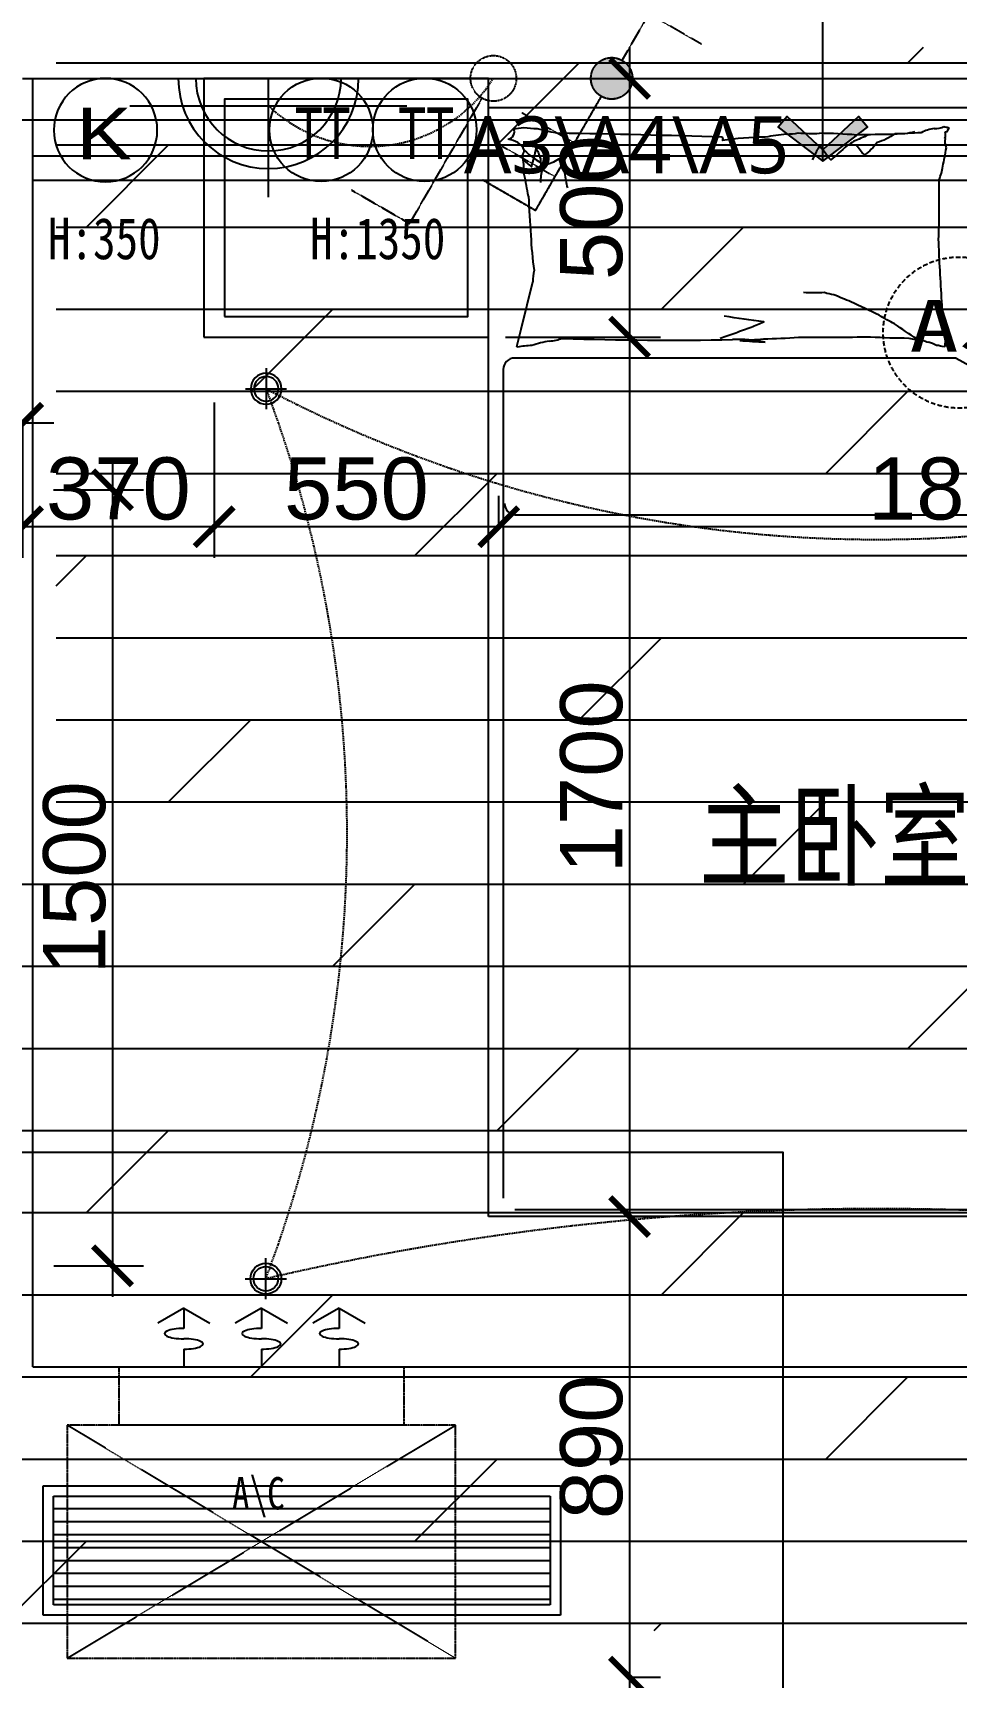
# Model space of a CAD drawing. Header units: millimetres. Extents: x 148889 to 229003, y -70503 to 111106.
# Drawn here: x 212237 to 214021, y 63377 to 66555 of the extents above; entities that cross this region are included whole.
import ezdxf
from ezdxf.enums import TextEntityAlignment as Align

# ---------------------------------------------------------------- set-up
doc = ezdxf.new("R2010")
doc.units = ezdxf.units.MM
doc.header["$PDMODE"] = 3
doc.linetypes.add('DASHED2', pattern=[0.375, 0.25, -0.125])
for name, color, linetype in [('AXIS_TEXT', 7, 'Continuous'), ('C-天花标高', 1, 'Continuous'), ('C-灯具1', 2, 'Continuous'), ('C-空调风口', 1, 'Continuous'), ('C-造型线1(造型分割)', 4, 'Continuous'), ('C-风管', 250, 'Continuous'), ('F-地坪1(分割线)', 16, 'Continuous'), ('P-原墙线', 7, 'Continuous'), ('P-完成面尺寸', 44, 'Continuous'), ('P-开关', 7, 'DASHED2'), ('P-捣墙线', 250, 'Continuous'), ('P-插座', 1, 'Continuous'), ('P-文字', 3, 'Continuous'), ('P-新墙线', 4, 'Continuous'), ('P-活动家具', 3, 'Continuous'), ('大墨图框', 4, 'Continuous')]:
    doc.layers.add(name, color=color, linetype=linetype)
doc.styles.add('Arial', font='arial.ttf')
doc.styles.add('COMPLEX', font='complex_.ttf')
doc.styles.add('H1', font='SimSun.ttf')
doc.styles.add('KKD-f-fangsong', font='SimSun.ttf', dxfattribs={"width": 0.8})
doc.styles.add('ROMANS', font='ROMANS.shx', dxfattribs={"bigfont": 'BIGFONT.shx'})
doc.styles.add('宋体', font='SimSun.ttf')
doc.dimstyles.new('1比60', dxfattribs={"dimscale": 60, "dimtxt": 2, "dimasz": 1.25, "dimexe": 1, "dimexo": 1, "dimgap": 0.2, "dimtad": 1, "dimdec": 0, "dimrnd": 0.005, "dimzin": 0, "dimdsep": 46, "dimtxsty": 'Arial', "dimblk": 'ARCHTICK', "dimcen": 0.125, "dimdle": 1, "dimclrd": 44, "dimclre": 44, "dimclrt": 50, "dimadec": 0, "dimazin": 0, "dimtfac": 1, "dimtdec": 0, "dimtix": 1, "dimtmove": 2, "dimatfit": 3, "dimldrblk": 'DOT', "dimfxl": 4, "dimfxlon": 1, "dimtvp": 1, "dimtolj": 1, "dimtzin": 0, "dimarcsym": 0})
doc.dimstyles.new('出图比例1：50', dxfattribs={"dimscale": 50, "dimtxt": 2.5, "dimasz": 2, "dimexe": 2, "dimexo": 2, "dimgap": 1, "dimtad": 1, "dimdec": 0, "dimrnd": 5, "dimzin": 0, "dimdsep": 46, "dimtxsty": 'ROMANS', "dimblk1": 'ZHL_XS', "dimblk2": 'ZHL_XS', "dimsah": 1, "dimcen": 0.09, "dimclrd": 256, "dimclre": 256, "dimclrt": 41, "dimadec": 0, "dimazin": 0, "dimtfac": 1, "dimtdec": 4, "dimtix": 1, "dimtmove": 2, "dimatfit": 3, "dimldrblk": 'ZHL_JT', "dimfxl": 1, "dimtolj": 1, "dimtzin": 0, "dimarcsym": 0})

# ---------------------------------------------------------------- blocks, each defined once
blk = doc.blocks.new('ZHL_JT')
blk.add_line((-0.221, 0), (-1, 0))
blk.add_lwpolyline([(-0.221, 0), (-0.861, -0.689), (-0.654, -0.862), (0, 0), (-0.654, 0.862), (-0.861, 0.689)], close=True)
for points in [[(-0.861, 0.689), (-0.654, 0.862), (-0.221, 0), (0, 0)], [(-0.861, -0.689), (-0.654, -0.862), (-0.221, 0), (0, 0)]]:
    blk.add_solid(points)
blk = doc.blocks.new('ZHL_XS')
blk.add_line((-1, 0), (0, 0))
at = {"const_width": 0.2}
blk.add_lwpolyline([(-0.6, -0.6), (0.6, 0.6)], dxfattribs=at)
blk = doc.blocks.new('A$C01C20CD7')
at = {"layer": 'C-灯具1'}
for p, q in [((52.8, 105.7, 2984.9), (52.8, 0, 2984.9)), ((0, 52.8, 2984.9), (105.7, 52.8, 2984.9))]:
    blk.add_line(p, q, dxfattribs=at)
for radius in [39.9, 31.7]:
    blk.add_circle((52.8, 52.8, 2984.9), radius, dxfattribs=at)
blk = doc.blocks.new('A$C26F8551D')
at = {"layer": 'C-风管', "linetype": 'DASHED2'}
for p, q in [((750, 0), (0, 450)), ((0, 0), (750, 450))]:
    blk.add_line(p, q, dxfattribs=at)
blk.add_lwpolyline([(0, 0), (750, 0), (750, 450), (0, 450)], close=True, dxfattribs=at)
at = {"layer": 'C-风管', "insert": (318.1, 310.9, 0), "char_height": 62.5, "attachment_point": 4, "style": 'KKD-f-fangsong'}
blk.add_mtext('A\\\\C', dxfattribs=at)
blk = doc.blocks.new('A$C1D297BD5')
for p, q in [((0, 700.8, 116.6), (57.5, 801.6, 116.6)), ((0, 700.8, 116.6), (57.5, 600, 116.6)), ((0, 700.8, 116.6), (78.1, 700.8, 116.6)), ((158, 700.8, 116.6), (225.8, 700.8, 116.6)), ((0, 400.8, 116.6), (57.5, 501.6, 116.6)), ((0, 400.8, 116.6), (57.5, 300, 116.6)), ((0, 400.8, 116.6), (78.1, 400.8, 116.6)), ((158, 400.8, 116.6), (225.8, 400.8, 116.6)), ((0, 100.8, 116.6), (57.5, 201.6, 116.6)), ((0, 100.8, 116.6), (57.5, 0, 116.6)), ((0, 100.8, 116.6), (78.1, 100.8, 116.6)), ((158, 100.8, 116.6), (225.8, 100.8, 116.6))]:
    blk.add_line(p, q)
at = {"extrusion": (0, 0, -1)}
for centre, start_param, end_param in [((98.1, 700.8, 116.6), 4.712389, 7.853982), ((138, 700.8, 116.6), 1.570796, 4.712389), ((98.1, 400.8, 116.6), 4.712389, 7.853982), ((138, 400.8, 116.6), 1.570796, 4.712389), ((98.1, 100.8, 116.6), 4.712389, 7.853982), ((138, 100.8, 116.6), 1.570796, 4.712389)]:
    blk.add_ellipse(centre, major_axis=(0, 74.9), ratio=0.266667, start_param=start_param, end_param=end_param, dxfattribs=at)
blk = doc.blocks.new('_AXISO')
blk.add_circle((0, 0), 0.5)
at = {"layer": 'AXIS_TEXT', "style": 'COMPLEX', "width": 1.041667}
blk.add_attdef('A', text='', height=0.56, dxfattribs=at).set_placement((-0.25, -0.28), (0.25, -0.28), align=Align.FIT)
blk = doc.blocks.new('A$C567856EC')
at = {"layer": 'C-灯具1'}
for p, q in [((350, 732.6), (350, 350)), ((796.2, 438), (-96.2, 438)), ((640.5, 350), (59.5, 350))]:
    blk.add_line(p, q, dxfattribs=at)
for radius in [290.5, 233.9]:
    blk.add_arc((350, 350), radius, 0, 180, dxfattribs=at)
blk = doc.blocks.new('_ArchTick')
at = {"color": 0, "linetype": 'ByBlock', "const_width": 0.15}
blk.add_lwpolyline([(-0.5, -0.5), (0.5, 0.5)], dxfattribs=at)
blk = doc.blocks.new('*D877')
at = {"layer": 'Defpoints', "color": 0}
for p in [(212216.4, 65672.5), (212216.9, 64172.5), (212390.6, 64172.5)]:
    blk.add_point(p, dxfattribs=at)
at = {"layer": 'P-捣墙线', "color": 44, "lineweight": -2}
for p, q in [((212390.6, 65732.5), (212390.6, 64112.5)), ((212276.4, 65672.5), (212450.6, 65672.5)), ((212276.9, 64172.5), (212450.6, 64172.5))]:
    blk.add_line(p, q, dxfattribs=at)
at = {"layer": 'P-捣墙线', "color": 44, "lineweight": -2, "xscale": 75, "yscale": 75, "zscale": 75}
for p, rotation in [((212390.6, 65672.5), 90), ((212390.6, 64172.5), 270)]:
    blk.add_blockref('_ArchTick', p, dxfattribs=dict(at, rotation=rotation))
at = {"layer": 'P-捣墙线', "color": 50, "insert": (212317.3, 64922.5), "char_height": 120, "attachment_point": 5, "rotation": 90, "style": 'Arial'}
blk.add_mtext('\\A1;1500', dxfattribs=at)
blk = doc.blocks.new('_Dot')
at = {"color": 0, "linetype": 'ByBlock', "lineweight": -2}
blk.add_line((-0.5, 0), (-1, 0), dxfattribs=at)
at = {"color": 0, "linetype": 'ByBlock', "const_width": 0.5}
blk.add_lwpolyline([(-0.25, 0, 1), (0.25, 0, 1)], format="xyb", close=True, dxfattribs=at)
blk = doc.blocks.new('*D991')
at = {"layer": 'Defpoints', "color": 0}
for p in [(214936.9, 65634.4), (213136.9, 65600.8), (213136.9, 65561.2)]:
    blk.add_point(p, dxfattribs=at)
at = {"layer": 'P-完成面尺寸', "color": 44, "lineweight": -2}
for p, q in [((213136.9, 65600.8), (213136.9, 65660.8)), ((214996.9, 65600.8), (213076.9, 65600.8)), ((214936.9, 65600.8), (214936.9, 65540.8))]:
    blk.add_line(p, q, dxfattribs=at)
at = {"layer": 'P-完成面尺寸', "color": 44, "lineweight": -2, "xscale": 75, "yscale": 75, "zscale": 75, "rotation": 180}
blk.add_blockref('_ArchTick', (213136.9, 65600.8), dxfattribs=at)
at = {"layer": 'P-完成面尺寸', "color": 44, "lineweight": -2, "xscale": 75, "yscale": 75, "zscale": 75}
blk.add_blockref('_ArchTick', (214936.9, 65600.8), dxfattribs=at)
at = {"layer": 'P-完成面尺寸', "color": 50, "insert": (214036.9, 65674), "char_height": 120, "attachment_point": 5, "style": 'Arial'}
blk.add_mtext('\\A1;1800', dxfattribs=at)
blk = doc.blocks.new('*D992')
at = {"layer": 'Defpoints', "color": 0}
for p in [(212586.9, 66014.7), (212586.9, 65600.8), (213136.9, 65561.2)]:
    blk.add_point(p, dxfattribs=at)
at = {"layer": 'P-完成面尺寸', "color": 44, "lineweight": -2}
for p, q in [((212586.9, 65840.8), (212586.9, 65540.8)), ((213136.9, 65600.8), (213136.9, 65660.8)), ((213196.9, 65600.8), (212526.9, 65600.8))]:
    blk.add_line(p, q, dxfattribs=at)
at = {"layer": 'P-完成面尺寸', "color": 44, "lineweight": -2, "xscale": 75, "yscale": 75, "zscale": 75, "rotation": 180}
blk.add_blockref('_ArchTick', (212586.9, 65600.8), dxfattribs=at)
at = {"layer": 'P-完成面尺寸', "color": 44, "lineweight": -2, "xscale": 75, "yscale": 75, "zscale": 75}
blk.add_blockref('_ArchTick', (213136.9, 65600.8), dxfattribs=at)
at = {"layer": 'P-完成面尺寸', "color": 50, "insert": (212861.9, 65674), "char_height": 120, "attachment_point": 5, "style": 'Arial'}
blk.add_mtext('\\A1;550', dxfattribs=at)
blk = doc.blocks.new('*D993')
at = {"layer": 'Defpoints', "color": 0}
for p in [(212586.9, 66014.7), (212216.9, 65867), (212216.9, 65600.8)]:
    blk.add_point(p, dxfattribs=at)
at = {"layer": 'P-完成面尺寸', "color": 44, "lineweight": -2}
for p, q in [((212586.9, 65840.8), (212586.9, 65540.8)), ((212216.9, 65807), (212216.9, 65540.8)), ((212646.9, 65600.8), (212156.9, 65600.8))]:
    blk.add_line(p, q, dxfattribs=at)
at = {"layer": 'P-完成面尺寸', "color": 44, "lineweight": -2, "xscale": 75, "yscale": 75, "zscale": 75, "rotation": 180}
blk.add_blockref('_ArchTick', (212216.9, 65600.8), dxfattribs=at)
at = {"layer": 'P-完成面尺寸', "color": 44, "lineweight": -2, "xscale": 75, "yscale": 75, "zscale": 75}
blk.add_blockref('_ArchTick', (212586.9, 65600.8), dxfattribs=at)
at = {"layer": 'P-完成面尺寸', "color": 50, "insert": (212401.9, 65674.1), "char_height": 120, "attachment_point": 5, "style": 'Arial'}
blk.add_mtext('\\A1;370', dxfattribs=at)
blk = doc.blocks.new('*D994')
at = {"layer": 'Defpoints', "color": 0}
for p in [(211216.9, 66146.6), (212216.9, 65867), (211216.9, 65800.8)]:
    blk.add_point(p, dxfattribs=at)
at = {"layer": 'P-完成面尺寸', "color": 44, "lineweight": -2}
for p, q in [((211216.9, 66040.8), (211216.9, 65740.8)), ((212276.9, 65800.8), (211156.9, 65800.8)), ((212216.9, 65807), (212216.9, 65740.8))]:
    blk.add_line(p, q, dxfattribs=at)
at = {"layer": 'P-完成面尺寸', "color": 44, "lineweight": -2, "xscale": 75, "yscale": 75, "zscale": 75, "rotation": 180}
blk.add_blockref('_ArchTick', (211216.9, 65800.8), dxfattribs=at)
at = {"layer": 'P-完成面尺寸', "color": 44, "lineweight": -2, "xscale": 75, "yscale": 75, "zscale": 75}
blk.add_blockref('_ArchTick', (212216.9, 65800.8), dxfattribs=at)
at = {"layer": 'P-完成面尺寸', "color": 50, "insert": (211716.9, 65874), "char_height": 120, "attachment_point": 5, "style": 'Arial'}
blk.add_mtext('\\A1;1000', dxfattribs=at)
blk = doc.blocks.new('*D998')
at = {"layer": 'Defpoints', "color": 0}
for p in [(212861.9, 66467.5), (212861.9, 65967.5), (213389.7, 65967.5)]:
    blk.add_point(p, dxfattribs=at)
at = {"layer": 'P-完成面尺寸', "color": 44, "lineweight": -2}
for p, q in [((213389.7, 66527.5), (213389.7, 65907.5)), ((213149.7, 66467.5), (213449.7, 66467.5)), ((213149.7, 65967.5), (213449.7, 65967.5))]:
    blk.add_line(p, q, dxfattribs=at)
at = {"layer": 'P-完成面尺寸', "color": 44, "lineweight": -2, "xscale": 75, "yscale": 75, "zscale": 75}
for p, rotation in [((213389.7, 66467.5), 90), ((213389.7, 65967.5), 270)]:
    blk.add_blockref('_ArchTick', p, dxfattribs=dict(at, rotation=rotation))
at = {"layer": 'P-完成面尺寸', "color": 50, "insert": (213316.4, 66217.5), "char_height": 120, "attachment_point": 5, "rotation": 90, "style": 'Arial'}
blk.add_mtext('\\A1;500', dxfattribs=at)
blk = doc.blocks.new('*D999')
at = {"layer": 'Defpoints', "color": 0}
for p in [(212861.9, 65967.5), (213389.7, 64267.5), (213389.7, 64267.5)]:
    blk.add_point(p, dxfattribs=at)
at = {"layer": 'P-完成面尺寸', "color": 44, "lineweight": -2}
for p, q in [((213389.7, 66027.5), (213389.7, 64207.5)), ((213149.7, 65967.5), (213449.7, 65967.5)), ((213389.7, 64267.5), (213449.7, 64267.5))]:
    blk.add_line(p, q, dxfattribs=at)
at = {"layer": 'P-完成面尺寸', "color": 44, "lineweight": -2, "xscale": 75, "yscale": 75, "zscale": 75}
for p, rotation in [((213389.7, 65967.5), 90), ((213389.7, 64267.5), 270)]:
    blk.add_blockref('_ArchTick', p, dxfattribs=dict(at, rotation=rotation))
at = {"layer": 'P-完成面尺寸', "color": 50, "insert": (213316.4, 65117.5), "char_height": 120, "attachment_point": 5, "rotation": 90, "style": 'Arial'}
blk.add_mtext('\\A1;1700', dxfattribs=at)
blk = doc.blocks.new('*D1000')
at = {"layer": 'Defpoints', "color": 0}
for p in [(213389.7, 64267.5), (213389.7, 63377.5), (213389.7, 63377.5)]:
    blk.add_point(p, dxfattribs=at)
at = {"layer": 'P-完成面尺寸', "color": 44, "lineweight": -2}
for p, q in [((213389.7, 64327.5), (213389.7, 63317.5)), ((213389.7, 64267.5), (213449.7, 64267.5)), ((213389.7, 63377.5), (213449.7, 63377.5))]:
    blk.add_line(p, q, dxfattribs=at)
at = {"layer": 'P-完成面尺寸', "color": 44, "lineweight": -2, "xscale": 75, "yscale": 75, "zscale": 75}
for p, rotation in [((213389.7, 64267.5), 90), ((213389.7, 63377.5), 270)]:
    blk.add_blockref('_ArchTick', p, dxfattribs=dict(at, rotation=rotation))
at = {"layer": 'P-完成面尺寸', "color": 50, "insert": (213316.4, 63822.5), "char_height": 120, "attachment_point": 5, "rotation": 90, "style": 'Arial'}
blk.add_mtext('\\A1;890', dxfattribs=at)
blk = doc.blocks.new('*D1001')
at = {"layer": 'Defpoints', "color": 0}
for p in [(213389.7, 63377.5), (213389.7, 62827.5), (213389.7, 62827.5)]:
    blk.add_point(p, dxfattribs=at)
at = {"layer": 'P-完成面尺寸', "color": 44, "lineweight": -2}
for p, q in [((213389.7, 63437.5), (213389.7, 62767.5)), ((213389.7, 63377.5), (213449.7, 63377.5)), ((213389.7, 62827.5), (213449.7, 62827.5))]:
    blk.add_line(p, q, dxfattribs=at)
at = {"layer": 'P-完成面尺寸', "color": 44, "lineweight": -2, "xscale": 75, "yscale": 75, "zscale": 75}
for p, rotation in [((213389.7, 63377.5), 90), ((213389.7, 62827.5), 270)]:
    blk.add_blockref('_ArchTick', p, dxfattribs=dict(at, rotation=rotation))
at = {"layer": 'P-完成面尺寸', "color": 50, "insert": (213316.4, 63102.5), "char_height": 120, "attachment_point": 5, "rotation": 90, "style": 'Arial'}
blk.add_mtext('\\A1;550', dxfattribs=at)
blk = doc.blocks.new('A$C56525102')
for p, q in [((75.1, 93.7), (232.9, 369.9)), ((232.9, 369.9), (75.1, 93.7)), ((232.9, 369.9), (360.4, 297)), ((360.4, 297), (232.9, 369.9))]:
    blk.add_line(p, q)
blk.add_ellipse((50.2, 50.2), major_axis=(-50.2, 0), ratio=1, start_param=3.141958, end_param=9.425143)
blk = doc.blocks.new('A$C54774CFD')
h = blk.add_hatch(color=256)
edge = h.paths.add_edge_path()
edge.add_ellipse((249.1, 255.2), major_axis=(-40.1, 0.2), ratio=1, start_angle=275.9333, end_angle=420.2823)
edge.add_ellipse((249.1, 255.2), major_axis=(-40.1, 0.2), ratio=1, start_angle=420.2823, end_angle=444.3644)
edge.add_ellipse((249.1, 255.2), major_axis=(-40.1, 0.2), ratio=1, start_angle=444.3644, end_angle=455.9333)
edge.add_ellipse((249.1, 255.2), major_axis=(-40.1, 0.2), ratio=1, start_angle=95.9333, end_angle=240.2823)
edge.add_ellipse((249.1, 255.2), major_axis=(-40.1, 0.3), ratio=1, start_angle=96.0559, end_angle=264.487, ccw=False)
edge.add_ellipse((249.1, 255.2), major_axis=(-40.1, 0.2), ratio=1, start_angle=95.9333, end_angle=240.2823, ccw=False)
edge.add_ellipse((249.1, 255.2), major_axis=(-40.1, 0.3), ratio=1, start_angle=96.0559, end_angle=264.487, ccw=False)
edge.add_ellipse((249.1, 255.2), major_axis=(-40.1, 0.2), ratio=1, start_angle=95.9333, end_angle=240.2823, ccw=False)
edge.add_ellipse((249.1, 255.2), major_axis=(-40.1, 0.3), ratio=1, start_angle=96.0559, end_angle=264.487)
edge.add_ellipse((249.1, 255.2), major_axis=(-40.1, 0.2), ratio=1, start_angle=264.3644, end_angle=275.9333)
for p, q in [((269.1, 289.9), (396.4, 510.3)), ((396.4, 510.3), (269.1, 289.9)), ((396.4, 510.3), (498.1, 451.6)), ((460.5, 386.4), (358.7, 445.1)), ((422.8, 321.1), (321.1, 379.9)), ((75.3, 189.2), (177.1, 130.5)), ((37.7, 124), (139.4, 65.2))]:
    blk.add_line(p, q)
blk.add_ellipse((249.1, 255.2), major_axis=(-40.1, 0.2), ratio=1, start_param=1.572132, end_param=7.855317)
at = {"xscale": 0.8000000002029747, "yscale": 0.7999999998137355, "zscale": 0.8, "rotation": 179.7537206778252}
blk.add_blockref('A$C56525102', (289.4, 295.1), dxfattribs=at)
blk = doc.blocks.new('海龙工具_201504301644020')
blk.add_circle((4.589, 4.589, -174.232), 4.172)
at = {"style": '宋体', "width": 1.831196}
blk.add_attdef('1', text='', height=2.1, dxfattribs=at).set_placement((1.854, 3.533, -174.232), (7.324, 3.533, -174.232), align=Align.FIT)
blk = doc.blocks.new('A$C12383B25')
for p, q in [((52.1, 0), (0, 118.3)), ((0, 118.3), (52.1, 0)), ((308.3, 112.8), (52.1, 0)), ((52.1, 0), (308.3, 112.8))]:
    blk.add_line(p, q)
blk.add_ellipse((348.7, 130.6), major_axis=(-35.5, 26.3), ratio=1, start_param=0.0009764249131827, end_param=6.284161732092768)
blk = doc.blocks.new('A$C045248C9')
at = {"layer": 'C-空调风口'}
for p, q in [((200, 250), (200, 0)), ((1200, 250), (200, 250)), ((220, 230), (220, 20)), ((1180, 230), (220, 230)), ((1180, 20), (1180, 230)), ((1200, 0), (1200, 250)), ((220, 20), (1180, 20)), ((200, 0), (1200, 0))]:
    blk.add_line(p, q, dxfattribs=at)
at = {"layer": 'C-空调风口', "color": 252}
for p, q in [((1180, 220), (220, 220)), ((1180, 195), (220, 195)), ((1180, 170), (220, 170)), ((1180, 145), (220, 145)), ((1180, 120), (220, 120)), ((1180, 95), (220, 95)), ((1180, 70), (220, 70)), ((1180, 45), (220, 45))]:
    blk.add_line(p, q, dxfattribs=at)

msp = doc.modelspace()

# ---------------------------------------------------------------- hatches: boundary and pattern name
at = {"layer": 'F-地坪1(分割线)'}
h = msp.add_hatch(dxfattribs=at)
h.set_pattern_fill('DOLMIT', color=250, scale=25, style=0)
h.set_pattern_definition([(0, (250, 140), (0, 158.75), []), (45, (250, 140), (-317.4998, 317.4998), [224.5065, -449.0125])])
h.paths.add_polyline_path([(215721.9, 66527.5), (215721.9, 62917.5), (215581.9, 62917.5), (215581.9, 63467.5), (211516.9, 63467.5), (211516.9, 64353), (212281.9, 65011.4), (212281.9, 66527.5)])

# ---------------------------------------------------------------- linework, layer by layer
at = {"layer": 'C-造型线1(造型分割)'}
for p, q in [((212236.9, 64037.5), (212236.9, 66467.5)), ((212236.9, 66317.5), (215496.9, 66317.5)), ((212236.9, 63977.5), (212236.9, 64840.6)), ((212236.9, 63977.5), (215496.9, 63977.5))]:
    msp.add_line(p, q, dxfattribs=at)
at = {"layer": 'C-造型线1(造型分割)', "color": 45}
msp.add_lwpolyline([(212236.9, 66270.5), (215496.9, 66270.5)], dxfattribs=at)
at = {"layer": 'C-风管', "linetype": 'DASHED2'}
msp.add_lwpolyline([(212953.3, 63977.5), (212953.3, 63864.3), (212403.3, 63864.3), (212403.3, 63977.5)], close=True, dxfattribs=at)
at = {"layer": 'F-地坪1(分割线)', "color": 250}
msp.add_line((212031.9, 66387.5), (215471.9, 66387.5), dxfattribs=at)
msp.add_lwpolyline([(215471.9, 66387.5), (215471.9, 62777.5), (215331.9, 62777.5), (215331.9, 63327.5), (211266.9, 63327.5), (211266.9, 64213), (212031.9, 64871.4), (212031.9, 66387.5)], close=True, dxfattribs=at)
at = {"layer": 'P-原墙线'}
msp.add_line((212216.9, 66467.5), (215696.9, 66467.5), dxfattribs=at)
at = {"layer": 'P-开关', "ltscale": 10}
for centre, radius, start, end in [((212887.6, 66619.2), 283.1, 226.2558, 327.5982), ((210405.5, 65008.4), 2438.4, 339.3265, 20.63), ((213867.2, 68112.4), 2536, 242.2789, 297.7211), ((213866.9, 59066.1), 5216.6, 76.9264, 103.0736)]:
    msp.add_arc(centre, radius, start, end, dxfattribs=at)
at = {"layer": 'P-新墙线'}
msp.add_lwpolyline([(211930.7, 64391.8), (213685.8, 64391.8), (213685.8, 63349.6), (211930.7, 63349.6)], close=True, dxfattribs=at)
at = {"layer": 'P-活动家具'}
for p, q in [((213116.9, 64267.5), (213116.9, 66467.5)), ((213116.9, 66467.5), (214916.9, 66467.5)), ((213116.9, 66411.5), (214916.9, 66411.5)), ((214916.9, 64267.5), (213116.9, 64267.5))]:
    msp.add_line(p, q, dxfattribs=at)
at = {"layer": 'P-活动家具', "color": 252}
for p, q in [((213180.1, 65982.7), (213203.1, 66074.4)), ((213171.8, 65949.3), (213180.1, 65982.7)), ((214020.7, 65926.9), (213167.8, 65926.9)), ((214020.7, 65926.9), (214885.3, 65452)), ((213145.5, 65904.7), (213145.5, 64303.2)), ((213167.8, 65624), (214089.4, 65624)), ((213167.8, 64281), (214863.1, 64281))]:
    msp.add_line(p, q, dxfattribs=at)
at = {"layer": 'P-活动家具'}
msp.add_lwpolyline([(212566.9, 65967.5), (213116.9, 65967.5), (213116.9, 66467.5), (212566.9, 66467.5)], close=True, dxfattribs=at)
at = {"layer": 'P-活动家具', "color": 252}
msp.add_lwpolyline([(212606.9, 66007.5), (213076.9, 66007.5), (213076.9, 66427.5), (212606.9, 66427.5)], close=True, dxfattribs=at)
for points in [[(213849.9, 66357.9, -0.027842), (213823.4, 66346.2, -0.048685), (213809.5, 66337.2, -0.023666), (213778.5, 66310.1, -0.028414), (213757.3, 66337.1, -0.046801), (213751.7, 66328.6, -0.023191), (213742.7, 66310)], [(213941, 66364.3, -0.088153), (213902.6, 66360.3, -0.088153), (213867.9, 66343.4, -0.077547), (213843.9, 66319.4, -0.104574), (213828.3, 66339.2)], [(213184.5, 66311, 0.05369), (213200.3, 66296.6, 0.030721), (213209.3, 66333, 0.015448), (213213.5, 66323.5, 0.013244), (213217.7, 66312.1, 0.082127), (213221, 66292, 0.064164), (213217.7, 66266.2)], [(213186.2, 66328.8, 0.077379), (213224.9, 66300.7, 0.121355), (213253.1, 66312.1, 0.047525), (213264.2, 66284.8, 0.047525), (213269.8, 66255.8)], [(213945.1, 65963.9, -0.016108), (213901.9, 65993.1, -0.024599), (213872.1, 66009.8, -0.009477), (213817.6, 66035.7, -0.015937), (213784.5, 66049.4, -0.072521), (213766.3, 66053.4, -0.033339), (213726, 66053.6)], [(213564.6, 65965.6, -0.009729), (213594.9, 65975.7, -0.009729), (213624.8, 65986.9, -0.007971), (213649, 65996.9, -0.002711), (213572.8, 66007.7)]]:
    msp.add_lwpolyline(points, format="xyb", dxfattribs=at)
for centre, radius, start, end in [((213152.5, 66364), 14.6, 281.2724, 26.5805), ((213165.5, 66471), 100.4, 270, 281.2724), ((213211.4, 66549.6), 179, 261.5628, 270), ((213303.3, 66696.5), 338.6, 254.256, 261.5628), ((212966.3, 48281.1), 18082.7, 88.0898, 89.08966), ((213755.5, 65774.9), 588.1, 96.0867, 100.1899), ((213685.7, 66528.8), 169.3, 272.5386, 280.1899), ((213742.6, 66683), 321.9, 265.1982, 272.5386), ((213747.1, 65391.2), 970.2, 85.1982, 89.4243), ((213883.6, 64698.6), 1660.3, 89.4243, 91.9079), ((213983.8, 65450.7), 912, 91.9079, 95.2592), ((213984, 66310.7), 59.9, 95.2592, 120.6513), ((213980.9, 66402.3), 32.1, 265.6975, 300.6513), ((214007.6, 66400.6), 27.9, 248.2117, 265.6975), ((213983.2, 66357.9), 17.3, 338.0096, 21.421), ((214000.4, 66368.9), 4.75, 258.1069, 338.0096), ((214007.2, 66368), 2.58, 78.1069, 199.564), ((214009.1, 66374.1), 3.8, 199.564, 248.2117), ((213152.4, 66311.8), 38, 26.5805, 85.5998), ((213170.7, 66329.3), 15.5, 322.2998, 359.4969), ((213566.4, 66350.6), 4.11, 303.6206, 49.8304), ((213651.5, 65828.6), 525.1, 90.0039, 99.073), ((214268.8, 66275.7), 273.4, 167.8905, 171.8665), ((214035.4, 66346.3), 36.4, 171.8665, 201.421), ((212959.6, 66281.7), 226.6, 360, 9.6844), ((213869.8, 66319), 127.2, 338.1141, 350.2955), ((213779.7, 66343.8), 220.4, 347.8905, 352.3191), ((212228.3, 66074.6), 980, 9.6844, 12.1984), ((211653.8, 66233.8), 2334.4, 358.0854, 0.9282), ((216213.1, 66382.8), 3022.1, 182.7171, 184.1489), ((213930.1, 66198.1), 732, 182.6649, 188.005), ((212472.1, 66074.9), 1516.9, 1.6331, 3.055), ((198866.1, 65192), 15150.6, 3.05496, 3.50486), ((213278.2, 66077.9), 75.2, 165.9548, 182.6649), ((213643.8, 65937.4), 356.9, 3.5049, 9.9984), ((213171.8, 65948.3), 1.02, 345.9551, 94.0829), ((213222.4, 65651.4), 300.8, 94.0829, 99.4841), ((213277.2, 65707.9), 255.2, 99.4841, 107.3864), ((213220.3, 66091.8), 133, 276.4341, 287.3864), ((213470.9, 72723.5), 6762, 268.21298, 270.99618), ((213600.7, 65707.3), 255.6, 78.4414, 92.7491), ((213543.1, 67228.5), 1268.9, 272.6935, 274.7658), ((213724.5, 67421), 1465.1, 265.2338, 267.1624), ((213608.5, 67456.9), 1493.5, 271.5355, 274.1282), ((213747.8, 72321.1), 6353.9, 269.71345, 270.97038), ((213936, 67258.9), 1293.3, 266.426, 269.7135), ((213965.7, 66123.6), 162.1, 257.131, 266.426), ((213978.6, 66006.6), 50.3, 242.7159, 257.131), ((213943.6, 65875.7), 85.3, 62.7159, 73.7788), ((213970.6, 65855), 97.2, 73.7788, 82.8796), ((213999.2, 65947.9), 1.47, 82.8796, 163.3022), ((214020.5, 65953.1), 21.5, 163.3022, 189.9984), ((213167.8, 65904.7), 22.2, 90, 180), ((213170.2, 65646.1), 22.2, 180, 270)]:
    msp.add_arc(centre, radius, start, end, dxfattribs=at)

# ---------------------------------------------------------------- block references
at = {"layer": 'C-灯具1'}
for name, p, xscale, yscale, zscale, rotation in [('A$C567856EC', (212901.9, 66677.5), 0.6000000005587935, 0.5999999982304871, 0.6, 180), ('A$C01C20CD7', (212727.1, 65907.1, -2237.5), -0.7496251873672009, 0.7496251873672009, 0.7496251874062951, 90), ('A$C01C20CD7', (212726.5, 64107.9, -2237.5), 0.7496251873672009, 0.7496251873672009, 0.7496251874062951, 90)]:
    msp.add_blockref(name, p, dxfattribs=dict(at, xscale=xscale, yscale=yscale, zscale=zscale, rotation=rotation))
at = {"layer": 'C-空调风口', "xscale": -0.5000000000000002, "yscale": 0.5, "zscale": 0.5, "rotation": 90.00000172755762}
msp.add_blockref('A$C1D297BD5', (212878.7, 64090.4, -58.3), dxfattribs=at)
at = {"layer": 'C-空调风口', "xscale": -1, "rotation": 180}
msp.add_blockref('A$C045248C9', (212056.4, 63747.5, 116.6), dxfattribs=at)
at = {"layer": 'C-风管'}
msp.add_blockref('A$C26F8551D', (212303.3, 63414.3), dxfattribs=at)
at = {"layer": 'P-开关'}
msp.add_blockref('A$C54774CFD', (213106.1, 66212.3, -301.6), dxfattribs=at)
at = {"layer": 'P-开关', "ltscale": 10, "rotation": 36.23045448270448}
msp.add_blockref('A$C12383B25', (212922.6, 66156), dxfattribs=at)
at = {"layer": 'P-开关', "ltscale": 10}
ref = msp.add_blockref('海龙工具_201504301644020', (213865.3, 65815.6, 6098.1), dxfattribs=dict(at, xscale=35, yscale=35, zscale=35))
ref.add_attrib('1', 'A5', dxfattribs={"layer": '大墨图框', "color": 1, "height": 100, "style": '宋体', "width": 1.345929}).set_placement((213930.2, 65939.3), (214121.6, 65939.3), align=Align.FIT)
at = {"layer": 'P-插座'}
ref = msp.add_blockref('_AXISO', (212377.2, 66367.5), dxfattribs=dict(at, xscale=-199.9375195251487, yscale=199.9375195251487, zscale=199.9375195251483))
ref.add_attrib('A', 'K', dxfattribs={"layer": 'AXIS_TEXT', "height": 100, "style": 'Arial', "width": 1.152176}).set_placement((212320.6, 66311), (212428, 66311), align=Align.FIT)
ref = msp.add_blockref('_AXISO', (212793.9, 66368.1), dxfattribs=dict(at, xscale=199.9375195251196, yscale=199.9375195251487, zscale=199.9375195251483))
ref.add_attrib('A', 'TT', dxfattribs={"layer": 'AXIS_TEXT', "height": 100, "style": 'Arial', "width": 0.629046}).set_placement((212743.1, 66311.6), (212850.5, 66311.6), align=Align.FIT)
ref = msp.add_blockref('_AXISO', (212993.8, 66368.1), dxfattribs=dict(at, xscale=199.9375195251196, yscale=199.9375195251487, zscale=199.9375195251483))
ref.add_attrib('A', 'TT', dxfattribs={"layer": 'AXIS_TEXT', "height": 100, "style": 'Arial', "width": 0.629046}).set_placement((212943, 66311.6), (213050.4, 66311.6), align=Align.FIT)

# ---------------------------------------------------------------- texts
at = {"layer": 'P-开关', "ltscale": 10, "insert": (213069.8, 66394.1), "char_height": 110.25, "attachment_point": 1, "style": '宋体'}
msp.add_mtext_dynamic_manual_height_columns('{\\fMicrosoft YaHei|b0|i0|c134|p34;A3\\\\A4\\\\A5}', width=853.972, gutter_width=12.5, heights=[0], dxfattribs=at)
at = {"layer": 'P-插座', "char_height": 80, "width": 709.117, "attachment_point": 1, "style": '宋体'}
for s, insert in [('{\\W0.8;H:350}', (212265.9, 66198, -66.1)), ('{\\W0.8;H:1350}', (212772.5, 66198, -66.1))]:
    msp.add_mtext(s, dxfattribs=dict(at, insert=insert))
at = {"layer": 'P-文字', "style": 'H1', "width": 0.8}
msp.add_text('主卧室', height=160, dxfattribs=at).set_placement((213523.9, 64923.2))

# ---------------------------------------------------------------- dimensions: what is measured, and where the dimension line sits
at = {"layer": 'P-完成面尺寸'}
for base, p1, p2, picture, middle in [((213389.7, 65967.5), (212861.9, 66467.5), (212861.9, 65967.5), '*D998', (213316.4, 66217.5)), ((213389.7, 64267.5), (212861.9, 65967.5), (213389.7, 64267.5), '*D999', (213316.4, 65117.5)), ((213389.7, 63377.5), (213389.7, 64267.5), (213389.7, 63377.5), '*D1000', (213316.4, 63822.5)), ((213389.7, 62827.5), (213389.7, 63377.5), (213389.7, 62827.5), '*D1001', (213316.4, 63102.5))]:
    dim = msp.add_linear_dim(base=base, p1=p1, p2=p2, angle=90, dimstyle='1比60', dxfattribs=at)
    dim.commit()
    dim.dimension.update_dxf_attribs({"geometry": picture, "text_midpoint": middle})
for base, p1, p2, picture, middle in [((211216.9, 65800.8), (212216.9, 65867), (211216.9, 66146.6), '*D994', (211716.9, 65874)), ((212216.9, 65600.8), (212586.9, 66014.7), (212216.9, 65867), '*D993', (212401.9, 65674.1)), ((212586.9, 65600.8), (213136.9, 65561.2), (212586.9, 66014.7), '*D992', (212861.9, 65674)), ((213136.9, 65600.8), (214936.9, 65634.4), (213136.9, 65561.2), '*D991', (214036.9, 65674))]:
    dim = msp.add_linear_dim(base=base, p1=p1, p2=p2, dimstyle='1比60', dxfattribs=at)
    dim.commit()
    dim.dimension.update_dxf_attribs({"geometry": picture, "text_midpoint": middle})
at = {"layer": 'P-捣墙线', "color": 8}
dim = msp.add_linear_dim(base=(212390.6, 64172.5), p1=(212216.4, 65672.5), p2=(212216.9, 64172.5), angle=90, dimstyle='1比60', dxfattribs=at)
dim.commit()
dim.dimension.update_dxf_attribs({"geometry": '*D877', "text_midpoint": (212317.3, 64922.5)})

# ---------------------------------------------------------------- leaders
at = {"layer": 'C-天花标高'}
msp.add_leader([(213763.3, 66307.5), (213763.3, 68075.7), (213863.3, 68075.7)], dimstyle='出图比例1：50', override={"dimgap": 1, "dimtad": 0}, dxfattribs=at)

doc.saveas('drawing.dxf')
